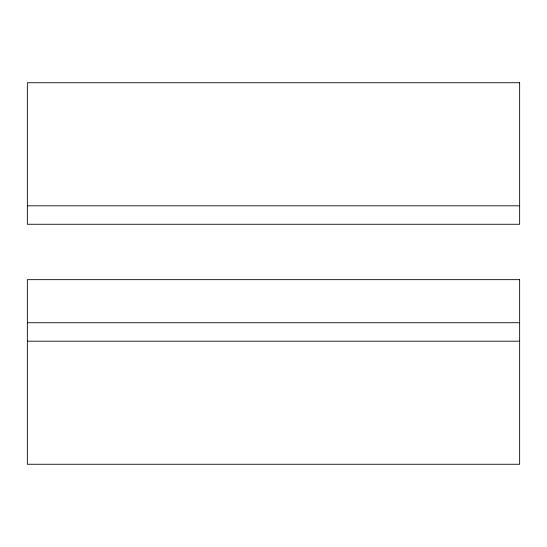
<?xml version="1.0" encoding="UTF-8"?>
<svg xmlns="http://www.w3.org/2000/svg" width="547" height="547" viewBox="0 0 547 547"><rect width="100%" height="100%" fill="white"/><g stroke="black" fill="none" stroke-linecap="round" stroke-linejoin="round"><path stroke-width="0.82" d="M27.35 205.809L519.65 205.809M27.35 322.73L519.65 322.73M27.35 341.191L519.65 341.191M519.65 82.734L27.35 82.734L27.35 224.27L519.65 224.27L519.65 82.734M519.65 279.654L27.35 279.654L27.35 464.266L519.65 464.266L519.65 279.654"/></g></svg>
